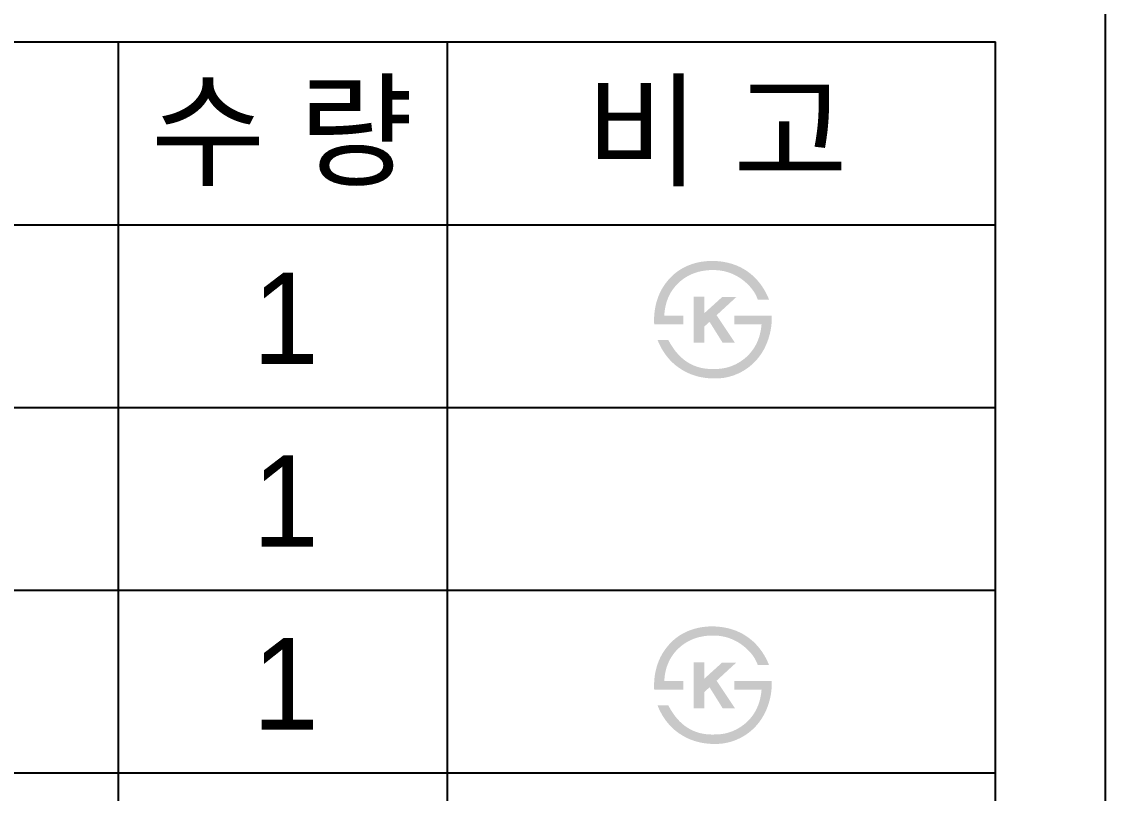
# Model space of a CAD drawing. Header units: millimetres. Extents: x 0 to 5707, y -67 to 2530.
# Drawn here: x 5410.8 to 5707.3, y 2094.4 to 2305.6 of the extents above; entities that cross this region are included whole.
import ezdxf
from ezdxf.enums import TextEntityAlignment as Align

# ---------------------------------------------------------------- set-up
doc = ezdxf.new("R2010")
doc.units = ezdxf.units.MM
doc.layers.add('TEXT', color=7, linetype='Continuous')
doc.layers.add('도각라인', color=7, linetype='Continuous')
doc.styles.add('타이틀', font='H2GTRM.TTF', dxfattribs={"height": 25})

msp = doc.modelspace()

# ---------------------------------------------------------------- hatches: boundary and pattern name
at = {"layer": 'TEXT'}
for points in [[(5583.89, 2222.79), (5583.87, 2223.2), (5583.86, 2223.61), (5583.86, 2224.02), (5583.87, 2224.42), (5583.88, 2224.83), (5583.91, 2225.23), (5583.94, 2225.63), (5583.98, 2226.03), (5584.03, 2226.42), (5584.08, 2226.82), (5584.15, 2227.21), (5584.22, 2227.6), (5584.31, 2227.99), (5584.4, 2228.37), (5584.5, 2228.76), (5584.61, 2229.14), (5584.73, 2229.52), (5584.86, 2229.9), (5585, 2230.28), (5585.14, 2230.65), (5585.3, 2231.01), (5585.46, 2231.37), (5585.63, 2231.72), (5585.81, 2232.07), (5585.99, 2232.41), (5586.19, 2232.74), (5586.39, 2233.07), (5586.61, 2233.39), (5586.82, 2233.71), (5587.05, 2234.02), (5587.29, 2234.32), (5587.8, 2234.94), (5588.06, 2235.24), (5588.34, 2235.54), (5588.62, 2235.83), (5588.91, 2236.1), (5589.21, 2236.37), (5589.51, 2236.63), (5589.82, 2236.88), (5590.14, 2237.12), (5590.47, 2237.36), (5590.8, 2237.58), (5591.14, 2237.79), (5591.48, 2238), (5591.83, 2238.2), (5592.19, 2238.38), (5592.56, 2238.56), (5592.96, 2238.74), (5593.37, 2238.91), (5593.79, 2239.07), (5594.21, 2239.22), (5594.64, 2239.36), (5595.07, 2239.48), (5595.51, 2239.59), (5595.95, 2239.7), (5596.4, 2239.79), (5596.86, 2239.87), (5597.33, 2239.93), (5597.79, 2239.99), (5598.27, 2240.03), (5598.75, 2240.07), (5599.24, 2240.09), (5599.73, 2240.1), (5600.5, 2240.08), (5600.87, 2240.06), (5601.24, 2240.03), (5601.61, 2240), (5601.97, 2239.96), (5602.33, 2239.91), (5602.69, 2239.86), (5603.04, 2239.8), (5603.39, 2239.74), (5603.73, 2239.66), (5604.08, 2239.59), (5604.41, 2239.5), (5604.75, 2239.41), (5605.08, 2239.32), (5605.4, 2239.21), (5605.72, 2239.1), (5606.04, 2238.99), (5606.36, 2238.87), (5606.67, 2238.74), (5606.97, 2238.6), (5607.28, 2238.46), (5607.57, 2238.31), (5607.87, 2238.16), (5608.16, 2238), (5608.45, 2237.83), (5608.73, 2237.66), (5609.01, 2237.48), (5609.29, 2237.29), (5609.56, 2237.1), (5609.83, 2236.9), (5610.1, 2236.7), (5610.52, 2236.35), (5610.93, 2236), (5611.32, 2235.62), (5611.7, 2235.24), (5612.07, 2234.84), (5612.43, 2234.42), (5612.78, 2234), (5613.11, 2233.56), (5613.43, 2233.1), (5613.73, 2232.63), (5614.03, 2232.15), (5614.31, 2231.65), (5614.58, 2231.14), (5614.84, 2230.62), (5615.08, 2230.08), (5615.31, 2229.53), (5615.31, 2229.53), (5612.21, 2229.53), (5612.21, 2229.53), (5612.15, 2229.71), (5612.09, 2229.88), (5612.02, 2230.06), (5611.94, 2230.23), (5611.87, 2230.4), (5611.79, 2230.57), (5611.7, 2230.74), (5611.62, 2230.91), (5611.53, 2231.08), (5611.43, 2231.25), (5611.33, 2231.41), (5611.23, 2231.58), (5611.12, 2231.74), (5611.01, 2231.91), (5610.89, 2232.07), (5610.78, 2232.23), (5610.65, 2232.39), (5610.53, 2232.55), (5610.26, 2232.87), (5609.98, 2233.19), (5609.68, 2233.5), (5609.37, 2233.81), (5609.05, 2234.11), (5608.7, 2234.41), (5608.35, 2234.71), (5608.11, 2234.89), (5607.88, 2235.06), (5607.65, 2235.23), (5607.41, 2235.39), (5607.17, 2235.54), (5606.93, 2235.69), (5606.69, 2235.84), (5606.45, 2235.97), (5606.2, 2236.11), (5605.95, 2236.23), (5605.7, 2236.35), (5605.45, 2236.47), (5605.19, 2236.58), (5604.94, 2236.68), (5604.68, 2236.78), (5604.42, 2236.88), (5604.16, 2236.96), (5603.9, 2237.05), (5603.63, 2237.12), (5603.36, 2237.19), (5603.09, 2237.26), (5602.82, 2237.32), (5602.55, 2237.37), (5602.28, 2237.42), (5602, 2237.46), (5601.72, 2237.5), (5601.44, 2237.53), (5601.16, 2237.55), (5600.87, 2237.57), (5600.59, 2237.59), (5600.3, 2237.6), (5600.01, 2237.6), (5599.66, 2237.6), (5599.32, 2237.59), (5598.98, 2237.57), (5598.64, 2237.55), (5598.31, 2237.52), (5597.98, 2237.48), (5597.65, 2237.44), (5597.33, 2237.39), (5597.02, 2237.33), (5596.7, 2237.27), (5596.39, 2237.2), (5596.08, 2237.13), (5595.78, 2237.05), (5595.48, 2236.96), (5595.19, 2236.86), (5594.89, 2236.76), (5594.61, 2236.66), (5594.32, 2236.54), (5594.04, 2236.42), (5593.76, 2236.29), (5593.49, 2236.16), (5593.22, 2236.02), (5592.96, 2235.87), (5592.69, 2235.72), (5592.44, 2235.56), (5592.18, 2235.39), (5591.93, 2235.22), (5591.68, 2235.04), (5591.44, 2234.86), (5591.2, 2234.66), (5590.97, 2234.46), (5590.74, 2234.26), (5590.5, 2234.04), (5590.28, 2233.82), (5590.06, 2233.59), (5589.84, 2233.36), (5589.64, 2233.13), (5589.44, 2232.89), (5589.24, 2232.64), (5589.06, 2232.39), (5588.88, 2232.14), (5588.71, 2231.89), (5588.54, 2231.62), (5588.38, 2231.36), (5588.23, 2231.09), (5588.09, 2230.82), (5587.95, 2230.54), (5587.82, 2230.25), (5587.69, 2229.97), (5587.58, 2229.68), (5587.47, 2229.38), (5587.36, 2229.08), (5587.26, 2228.78), (5587.17, 2228.47), (5587.09, 2228.15), (5587.01, 2227.84), (5586.94, 2227.51), (5586.88, 2227.19), (5586.82, 2226.86), (5586.78, 2226.52), (5586.73, 2226.18), (5586.7, 2225.84), (5586.67, 2225.49), (5586.65, 2225.14), (5586.65, 2225.14), (5591.82, 2225.14), (5591.82, 2225.14), (5591.82, 2225.14), (5591.82, 2222.79), (5591.82, 2222.79), (5591.82, 2222.79), (5583.9, 2222.79)], [(5597.65, 2225.83), (5602.45, 2230.18), (5606.32, 2230.18), (5600.95, 2225.23), (5605.98, 2217.72), (5602.6, 2217.72), (5599.04, 2223.43), (5597.65, 2222.19), (5597.65, 2217.72), (5594.7, 2217.72), (5594.7, 2230.29), (5597.65, 2230.29)], [(5616.06, 2225.14), (5616.07, 2224.7), (5616.06, 2224.26), (5616.05, 2223.83), (5616.03, 2223.4), (5615.99, 2222.97), (5615.95, 2222.54), (5615.9, 2222.12), (5615.84, 2221.69), (5615.77, 2221.28), (5615.69, 2220.86), (5615.6, 2220.44), (5615.5, 2220.03), (5615.39, 2219.62), (5615.27, 2219.22), (5615.15, 2218.81), (5615.01, 2218.41), (5614.87, 2218.03), (5614.72, 2217.65), (5614.57, 2217.27), (5614.4, 2216.9), (5614.23, 2216.54), (5614.05, 2216.18), (5613.87, 2215.83), (5613.67, 2215.49), (5613.47, 2215.15), (5613.26, 2214.81), (5613.04, 2214.49), (5612.81, 2214.16), (5612.58, 2213.85), (5612.33, 2213.54), (5612.08, 2213.23), (5611.82, 2212.93), (5611.55, 2212.64), (5611.28, 2212.36), (5611, 2212.08), (5610.71, 2211.82), (5610.42, 2211.56), (5610.12, 2211.31), (5609.82, 2211.07), (5609.51, 2210.84), (5609.2, 2210.61), (5608.88, 2210.4), (5608.55, 2210.19), (5608.22, 2209.99), (5607.88, 2209.8), (5607.54, 2209.62), (5607.19, 2209.45), (5606.84, 2209.28), (5606.47, 2209.12), (5606.1, 2208.97), (5605.73, 2208.82), (5605.35, 2208.69), (5604.97, 2208.57), (5604.59, 2208.46), (5604.21, 2208.36), (5603.82, 2208.27), (5603.43, 2208.19), (5603.04, 2208.12), (5602.64, 2208.06), (5602.24, 2208.02), (5601.84, 2207.98), (5601.44, 2207.95), (5601.03, 2207.94), (5600.62, 2207.93), (5599.95, 2207.94), (5599.3, 2207.96), (5598.65, 2208.01), (5598.02, 2208.08), (5597.39, 2208.17), (5597.08, 2208.22), (5596.78, 2208.28), (5596.48, 2208.34), (5596.18, 2208.4), (5595.88, 2208.48), (5595.58, 2208.55), (5595.29, 2208.64), (5595, 2208.73), (5594.71, 2208.82), (5594.43, 2208.92), (5594.14, 2209.02), (5593.86, 2209.13), (5593.59, 2209.24), (5593.31, 2209.36), (5593.04, 2209.48), (5592.77, 2209.61), (5592.5, 2209.75), (5592.24, 2209.89), (5591.98, 2210.03), (5591.72, 2210.18), (5591.46, 2210.34), (5590.94, 2210.67), (5590.67, 2210.85), (5590.42, 2211.03), (5590.16, 2211.22), (5589.91, 2211.41), (5589.66, 2211.61), (5589.42, 2211.81), (5589.19, 2212.02), (5588.95, 2212.24), (5588.73, 2212.45), (5588.5, 2212.68), (5588.28, 2212.9), (5588.07, 2213.14), (5587.86, 2213.37), (5587.65, 2213.62), (5587.45, 2213.86), (5587.25, 2214.12), (5587.05, 2214.37), (5586.86, 2214.63), (5586.68, 2214.9), (5586.5, 2215.17), (5586.32, 2215.45), (5586.15, 2215.73), (5585.98, 2216.02), (5585.82, 2216.31), (5585.66, 2216.61), (5585.5, 2216.91), (5585.35, 2217.21), (5585.07, 2217.84), (5584.79, 2218.49), (5584.8, 2218.49), (5587.75, 2218.49), (5587.75, 2218.49), (5587.97, 2218.06), (5588.21, 2217.65), (5588.44, 2217.25), (5588.69, 2216.86), (5588.94, 2216.48), (5589.19, 2216.11), (5589.45, 2215.75), (5589.71, 2215.41), (5589.98, 2215.08), (5590.26, 2214.76), (5590.54, 2214.45), (5590.82, 2214.15), (5591.11, 2213.87), (5591.41, 2213.6), (5591.71, 2213.33), (5592.02, 2213.08), (5592.24, 2212.91), (5592.47, 2212.74), (5592.7, 2212.58), (5592.94, 2212.43), (5593.18, 2212.28), (5593.42, 2212.14), (5593.66, 2212), (5593.9, 2211.87), (5594.15, 2211.74), (5594.4, 2211.63), (5594.66, 2211.51), (5594.91, 2211.41), (5595.17, 2211.31), (5595.44, 2211.21), (5595.7, 2211.12), (5595.97, 2211.04), (5596.24, 2210.96), (5596.51, 2210.89), (5596.79, 2210.83), (5597.07, 2210.77), (5597.35, 2210.72), (5597.64, 2210.67), (5597.92, 2210.63), (5598.21, 2210.59), (5598.51, 2210.57), (5598.8, 2210.54), (5599.1, 2210.53), (5599.4, 2210.52), (5599.71, 2210.51), (5600.01, 2210.51), (5600.32, 2210.52), (5601.18, 2210.54), (5601.46, 2210.56), (5601.73, 2210.58), (5602, 2210.6), (5602.26, 2210.63), (5602.53, 2210.67), (5602.79, 2210.71), (5603.05, 2210.76), (5603.31, 2210.81), (5603.57, 2210.87), (5603.83, 2210.93), (5604.08, 2211), (5604.34, 2211.08), (5604.59, 2211.16), (5604.84, 2211.25), (5605.09, 2211.34), (5605.34, 2211.44), (5605.58, 2211.54), (5605.82, 2211.65), (5606.07, 2211.76), (5606.31, 2211.88), (5606.55, 2212.01), (5606.78, 2212.14), (5607.02, 2212.27), (5607.25, 2212.42), (5607.48, 2212.56), (5607.71, 2212.72), (5607.94, 2212.88), (5608.17, 2213.04), (5608.39, 2213.21), (5608.61, 2213.38), (5608.87, 2213.6), (5609.12, 2213.82), (5609.36, 2214.05), (5609.6, 2214.28), (5609.82, 2214.51), (5610.04, 2214.76), (5610.26, 2215), (5610.46, 2215.25), (5610.66, 2215.51), (5610.85, 2215.77), (5611.04, 2216.04), (5611.22, 2216.31), (5611.39, 2216.58), (5611.55, 2216.86), (5611.71, 2217.15), (5611.85, 2217.44), (5612, 2217.74), (5612.13, 2218.04), (5612.26, 2218.35), (5612.38, 2218.66), (5612.49, 2218.97), (5612.6, 2219.3), (5612.7, 2219.62), (5612.79, 2219.95), (5612.87, 2220.29), (5612.95, 2220.63), (5613.02, 2220.98), (5613.08, 2221.33), (5613.14, 2221.69), (5613.19, 2222.05), (5613.23, 2222.42), (5613.26, 2222.79), (5613.26, 2222.79), (5605.83, 2222.79), (5605.83, 2222.79), (5605.83, 2222.79), (5605.83, 2225.14), (5605.83, 2225.14), (5605.83, 2225.14), (5616.06, 2225.14)], [(5583.89, 2122.79), (5583.87, 2123.2), (5583.86, 2123.61), (5583.86, 2124.02), (5583.87, 2124.42), (5583.88, 2124.83), (5583.91, 2125.23), (5583.94, 2125.63), (5583.98, 2126.03), (5584.03, 2126.42), (5584.08, 2126.82), (5584.15, 2127.21), (5584.22, 2127.6), (5584.31, 2127.99), (5584.4, 2128.37), (5584.5, 2128.76), (5584.61, 2129.14), (5584.73, 2129.52), (5584.86, 2129.9), (5585, 2130.28), (5585.14, 2130.65), (5585.3, 2131.01), (5585.46, 2131.37), (5585.63, 2131.72), (5585.81, 2132.07), (5585.99, 2132.41), (5586.19, 2132.74), (5586.39, 2133.07), (5586.61, 2133.39), (5586.82, 2133.71), (5587.05, 2134.02), (5587.29, 2134.32), (5587.8, 2134.94), (5588.06, 2135.24), (5588.34, 2135.54), (5588.62, 2135.83), (5588.91, 2136.1), (5589.21, 2136.37), (5589.51, 2136.63), (5589.82, 2136.88), (5590.14, 2137.12), (5590.47, 2137.36), (5590.8, 2137.58), (5591.14, 2137.79), (5591.48, 2138), (5591.83, 2138.2), (5592.19, 2138.38), (5592.56, 2138.56), (5592.96, 2138.74), (5593.37, 2138.91), (5593.79, 2139.07), (5594.21, 2139.22), (5594.64, 2139.36), (5595.07, 2139.48), (5595.51, 2139.59), (5595.95, 2139.7), (5596.4, 2139.79), (5596.86, 2139.87), (5597.33, 2139.93), (5597.79, 2139.99), (5598.27, 2140.03), (5598.75, 2140.07), (5599.24, 2140.09), (5599.73, 2140.1), (5600.5, 2140.08), (5600.87, 2140.06), (5601.24, 2140.03), (5601.61, 2140), (5601.97, 2139.96), (5602.33, 2139.91), (5602.69, 2139.86), (5603.04, 2139.8), (5603.39, 2139.74), (5603.73, 2139.66), (5604.08, 2139.59), (5604.41, 2139.5), (5604.75, 2139.41), (5605.08, 2139.32), (5605.4, 2139.21), (5605.72, 2139.1), (5606.04, 2138.99), (5606.36, 2138.87), (5606.67, 2138.74), (5606.97, 2138.6), (5607.28, 2138.46), (5607.57, 2138.31), (5607.87, 2138.16), (5608.16, 2138), (5608.45, 2137.83), (5608.73, 2137.66), (5609.01, 2137.48), (5609.29, 2137.29), (5609.56, 2137.1), (5609.83, 2136.9), (5610.1, 2136.7), (5610.52, 2136.35), (5610.93, 2136), (5611.32, 2135.62), (5611.7, 2135.24), (5612.07, 2134.84), (5612.43, 2134.42), (5612.78, 2134), (5613.11, 2133.56), (5613.43, 2133.1), (5613.73, 2132.63), (5614.03, 2132.15), (5614.31, 2131.65), (5614.58, 2131.14), (5614.84, 2130.62), (5615.08, 2130.08), (5615.31, 2129.53), (5615.31, 2129.53), (5612.21, 2129.53), (5612.21, 2129.53), (5612.15, 2129.71), (5612.09, 2129.88), (5612.02, 2130.06), (5611.94, 2130.23), (5611.87, 2130.4), (5611.79, 2130.57), (5611.7, 2130.74), (5611.62, 2130.91), (5611.53, 2131.08), (5611.43, 2131.25), (5611.33, 2131.41), (5611.23, 2131.58), (5611.12, 2131.74), (5611.01, 2131.91), (5610.89, 2132.07), (5610.78, 2132.23), (5610.65, 2132.39), (5610.53, 2132.55), (5610.26, 2132.87), (5609.98, 2133.19), (5609.68, 2133.5), (5609.37, 2133.81), (5609.05, 2134.11), (5608.7, 2134.41), (5608.35, 2134.71), (5608.11, 2134.89), (5607.88, 2135.06), (5607.65, 2135.23), (5607.41, 2135.39), (5607.17, 2135.54), (5606.93, 2135.69), (5606.69, 2135.84), (5606.45, 2135.97), (5606.2, 2136.11), (5605.95, 2136.23), (5605.7, 2136.35), (5605.45, 2136.47), (5605.19, 2136.58), (5604.94, 2136.68), (5604.68, 2136.78), (5604.42, 2136.88), (5604.16, 2136.96), (5603.9, 2137.05), (5603.63, 2137.12), (5603.36, 2137.19), (5603.09, 2137.26), (5602.82, 2137.32), (5602.55, 2137.37), (5602.28, 2137.42), (5602, 2137.46), (5601.72, 2137.5), (5601.44, 2137.53), (5601.16, 2137.55), (5600.87, 2137.57), (5600.59, 2137.59), (5600.3, 2137.6), (5600.01, 2137.6), (5599.66, 2137.6), (5599.32, 2137.59), (5598.98, 2137.57), (5598.64, 2137.55), (5598.31, 2137.52), (5597.98, 2137.48), (5597.65, 2137.44), (5597.33, 2137.39), (5597.02, 2137.33), (5596.7, 2137.27), (5596.39, 2137.2), (5596.08, 2137.13), (5595.78, 2137.05), (5595.48, 2136.96), (5595.19, 2136.86), (5594.89, 2136.76), (5594.61, 2136.66), (5594.32, 2136.54), (5594.04, 2136.42), (5593.76, 2136.29), (5593.49, 2136.16), (5593.22, 2136.02), (5592.96, 2135.87), (5592.69, 2135.72), (5592.44, 2135.56), (5592.18, 2135.39), (5591.93, 2135.22), (5591.68, 2135.04), (5591.44, 2134.86), (5591.2, 2134.66), (5590.97, 2134.46), (5590.74, 2134.26), (5590.5, 2134.04), (5590.28, 2133.82), (5590.06, 2133.59), (5589.84, 2133.36), (5589.64, 2133.13), (5589.44, 2132.89), (5589.24, 2132.64), (5589.06, 2132.39), (5588.88, 2132.14), (5588.71, 2131.89), (5588.54, 2131.62), (5588.38, 2131.36), (5588.23, 2131.09), (5588.09, 2130.82), (5587.95, 2130.54), (5587.82, 2130.25), (5587.69, 2129.97), (5587.58, 2129.68), (5587.47, 2129.38), (5587.36, 2129.08), (5587.26, 2128.78), (5587.17, 2128.47), (5587.09, 2128.15), (5587.01, 2127.84), (5586.94, 2127.51), (5586.88, 2127.19), (5586.82, 2126.86), (5586.78, 2126.52), (5586.73, 2126.18), (5586.7, 2125.84), (5586.67, 2125.49), (5586.65, 2125.14), (5586.65, 2125.14), (5591.82, 2125.14), (5591.82, 2125.14), (5591.82, 2125.14), (5591.82, 2122.79), (5591.82, 2122.79), (5591.82, 2122.79), (5583.9, 2122.79)], [(5597.65, 2125.83), (5602.45, 2130.18), (5606.32, 2130.18), (5600.95, 2125.23), (5605.98, 2117.72), (5602.6, 2117.72), (5599.04, 2123.43), (5597.65, 2122.19), (5597.65, 2117.72), (5594.7, 2117.72), (5594.7, 2130.29), (5597.65, 2130.29)], [(5616.06, 2125.14), (5616.07, 2124.7), (5616.06, 2124.26), (5616.05, 2123.83), (5616.03, 2123.4), (5615.99, 2122.97), (5615.95, 2122.54), (5615.9, 2122.12), (5615.84, 2121.69), (5615.77, 2121.28), (5615.69, 2120.86), (5615.6, 2120.44), (5615.5, 2120.03), (5615.39, 2119.62), (5615.27, 2119.22), (5615.15, 2118.81), (5615.01, 2118.41), (5614.87, 2118.03), (5614.72, 2117.65), (5614.57, 2117.27), (5614.4, 2116.9), (5614.23, 2116.54), (5614.05, 2116.18), (5613.87, 2115.83), (5613.67, 2115.49), (5613.47, 2115.15), (5613.26, 2114.81), (5613.04, 2114.49), (5612.81, 2114.16), (5612.58, 2113.85), (5612.33, 2113.54), (5612.08, 2113.23), (5611.82, 2112.93), (5611.55, 2112.64), (5611.28, 2112.36), (5611, 2112.08), (5610.71, 2111.82), (5610.42, 2111.56), (5610.12, 2111.31), (5609.82, 2111.07), (5609.51, 2110.84), (5609.2, 2110.61), (5608.88, 2110.4), (5608.55, 2110.19), (5608.22, 2109.99), (5607.88, 2109.8), (5607.54, 2109.62), (5607.19, 2109.45), (5606.84, 2109.28), (5606.47, 2109.12), (5606.1, 2108.97), (5605.73, 2108.82), (5605.35, 2108.69), (5604.97, 2108.57), (5604.59, 2108.46), (5604.21, 2108.36), (5603.82, 2108.27), (5603.43, 2108.19), (5603.04, 2108.12), (5602.64, 2108.06), (5602.24, 2108.02), (5601.84, 2107.98), (5601.44, 2107.95), (5601.03, 2107.94), (5600.62, 2107.93), (5599.95, 2107.94), (5599.3, 2107.96), (5598.65, 2108.01), (5598.02, 2108.08), (5597.39, 2108.17), (5597.08, 2108.22), (5596.78, 2108.28), (5596.48, 2108.34), (5596.18, 2108.4), (5595.88, 2108.48), (5595.58, 2108.55), (5595.29, 2108.64), (5595, 2108.73), (5594.71, 2108.82), (5594.43, 2108.92), (5594.14, 2109.02), (5593.86, 2109.13), (5593.59, 2109.24), (5593.31, 2109.36), (5593.04, 2109.48), (5592.77, 2109.61), (5592.5, 2109.75), (5592.24, 2109.89), (5591.98, 2110.03), (5591.72, 2110.18), (5591.46, 2110.34), (5590.94, 2110.67), (5590.67, 2110.85), (5590.42, 2111.03), (5590.16, 2111.22), (5589.91, 2111.41), (5589.66, 2111.61), (5589.42, 2111.81), (5589.19, 2112.02), (5588.95, 2112.24), (5588.73, 2112.45), (5588.5, 2112.68), (5588.28, 2112.9), (5588.07, 2113.14), (5587.86, 2113.37), (5587.65, 2113.62), (5587.45, 2113.86), (5587.25, 2114.12), (5587.05, 2114.37), (5586.86, 2114.63), (5586.68, 2114.9), (5586.5, 2115.17), (5586.32, 2115.45), (5586.15, 2115.73), (5585.98, 2116.02), (5585.82, 2116.31), (5585.66, 2116.61), (5585.5, 2116.91), (5585.35, 2117.21), (5585.07, 2117.84), (5584.79, 2118.49), (5584.8, 2118.49), (5587.75, 2118.49), (5587.75, 2118.49), (5587.97, 2118.06), (5588.21, 2117.65), (5588.44, 2117.25), (5588.69, 2116.86), (5588.94, 2116.48), (5589.19, 2116.11), (5589.45, 2115.75), (5589.71, 2115.41), (5589.98, 2115.08), (5590.26, 2114.76), (5590.54, 2114.45), (5590.82, 2114.15), (5591.11, 2113.87), (5591.41, 2113.6), (5591.71, 2113.33), (5592.02, 2113.08), (5592.24, 2112.91), (5592.47, 2112.74), (5592.7, 2112.58), (5592.94, 2112.43), (5593.18, 2112.28), (5593.42, 2112.14), (5593.66, 2112), (5593.9, 2111.87), (5594.15, 2111.74), (5594.4, 2111.63), (5594.66, 2111.51), (5594.91, 2111.41), (5595.17, 2111.31), (5595.44, 2111.21), (5595.7, 2111.12), (5595.97, 2111.04), (5596.24, 2110.96), (5596.51, 2110.89), (5596.79, 2110.83), (5597.07, 2110.77), (5597.35, 2110.72), (5597.64, 2110.67), (5597.92, 2110.63), (5598.21, 2110.59), (5598.51, 2110.57), (5598.8, 2110.54), (5599.1, 2110.53), (5599.4, 2110.52), (5599.71, 2110.51), (5600.01, 2110.51), (5600.32, 2110.52), (5601.18, 2110.54), (5601.46, 2110.56), (5601.73, 2110.58), (5602, 2110.6), (5602.26, 2110.63), (5602.53, 2110.67), (5602.79, 2110.71), (5603.05, 2110.76), (5603.31, 2110.81), (5603.57, 2110.87), (5603.83, 2110.93), (5604.08, 2111), (5604.34, 2111.08), (5604.59, 2111.16), (5604.84, 2111.25), (5605.09, 2111.34), (5605.34, 2111.44), (5605.58, 2111.54), (5605.82, 2111.65), (5606.07, 2111.76), (5606.31, 2111.88), (5606.55, 2112.01), (5606.78, 2112.14), (5607.02, 2112.27), (5607.25, 2112.42), (5607.48, 2112.56), (5607.71, 2112.72), (5607.94, 2112.88), (5608.17, 2113.04), (5608.39, 2113.21), (5608.61, 2113.38), (5608.87, 2113.6), (5609.12, 2113.82), (5609.36, 2114.05), (5609.6, 2114.28), (5609.82, 2114.51), (5610.04, 2114.76), (5610.26, 2115), (5610.46, 2115.25), (5610.66, 2115.51), (5610.85, 2115.77), (5611.04, 2116.04), (5611.22, 2116.31), (5611.39, 2116.58), (5611.55, 2116.86), (5611.71, 2117.15), (5611.85, 2117.44), (5612, 2117.74), (5612.13, 2118.04), (5612.26, 2118.35), (5612.38, 2118.66), (5612.49, 2118.97), (5612.6, 2119.3), (5612.7, 2119.62), (5612.79, 2119.95), (5612.87, 2120.29), (5612.95, 2120.63), (5613.02, 2120.98), (5613.08, 2121.33), (5613.14, 2121.69), (5613.19, 2122.05), (5613.23, 2122.42), (5613.26, 2122.79), (5613.26, 2122.79), (5605.83, 2122.79), (5605.83, 2122.79), (5605.83, 2122.79), (5605.83, 2125.14), (5605.83, 2125.14), (5605.83, 2125.14), (5616.06, 2125.14)]]:
    msp.add_hatch(color=256, dxfattribs=at).paths.add_polyline_path(points, flags=0)

# ---------------------------------------------------------------- linework, layer by layer
at = {"layer": '도각라인', "color": 7}
for p, q in [((5707.31, 2530), (5707.31, 0)), ((4882.31, 2300), (5677.31, 2300)), ((5437.31, 1900), (5437.31, 2300)), ((5527.31, 1900), (5527.31, 2300)), ((5677.31, 1900), (5677.31, 2300)), ((4882.31, 2250), (5677.31, 2250)), ((4882.31, 2200), (5677.31, 2200)), ((4882.31, 2150), (5677.31, 2150)), ((4882.31, 2100), (5677.31, 2100))]:
    msp.add_line(p, q, dxfattribs=at)

# ---------------------------------------------------------------- texts
at = {"layer": 'TEXT', "style": '타이틀'}
for s, p in [('수 량', (5482.08, 2275.73)), ('비 고', (5600.94, 2275.73)), ('1', (5483.06, 2224.38)), ('1', (5483.06, 2174.38)), ('1', (5483.06, 2124.38))]:
    msp.add_text(s, height=25, dxfattribs=at).set_placement(p, align=Align.MIDDLE_CENTER)

doc.saveas('drawing.dxf')
